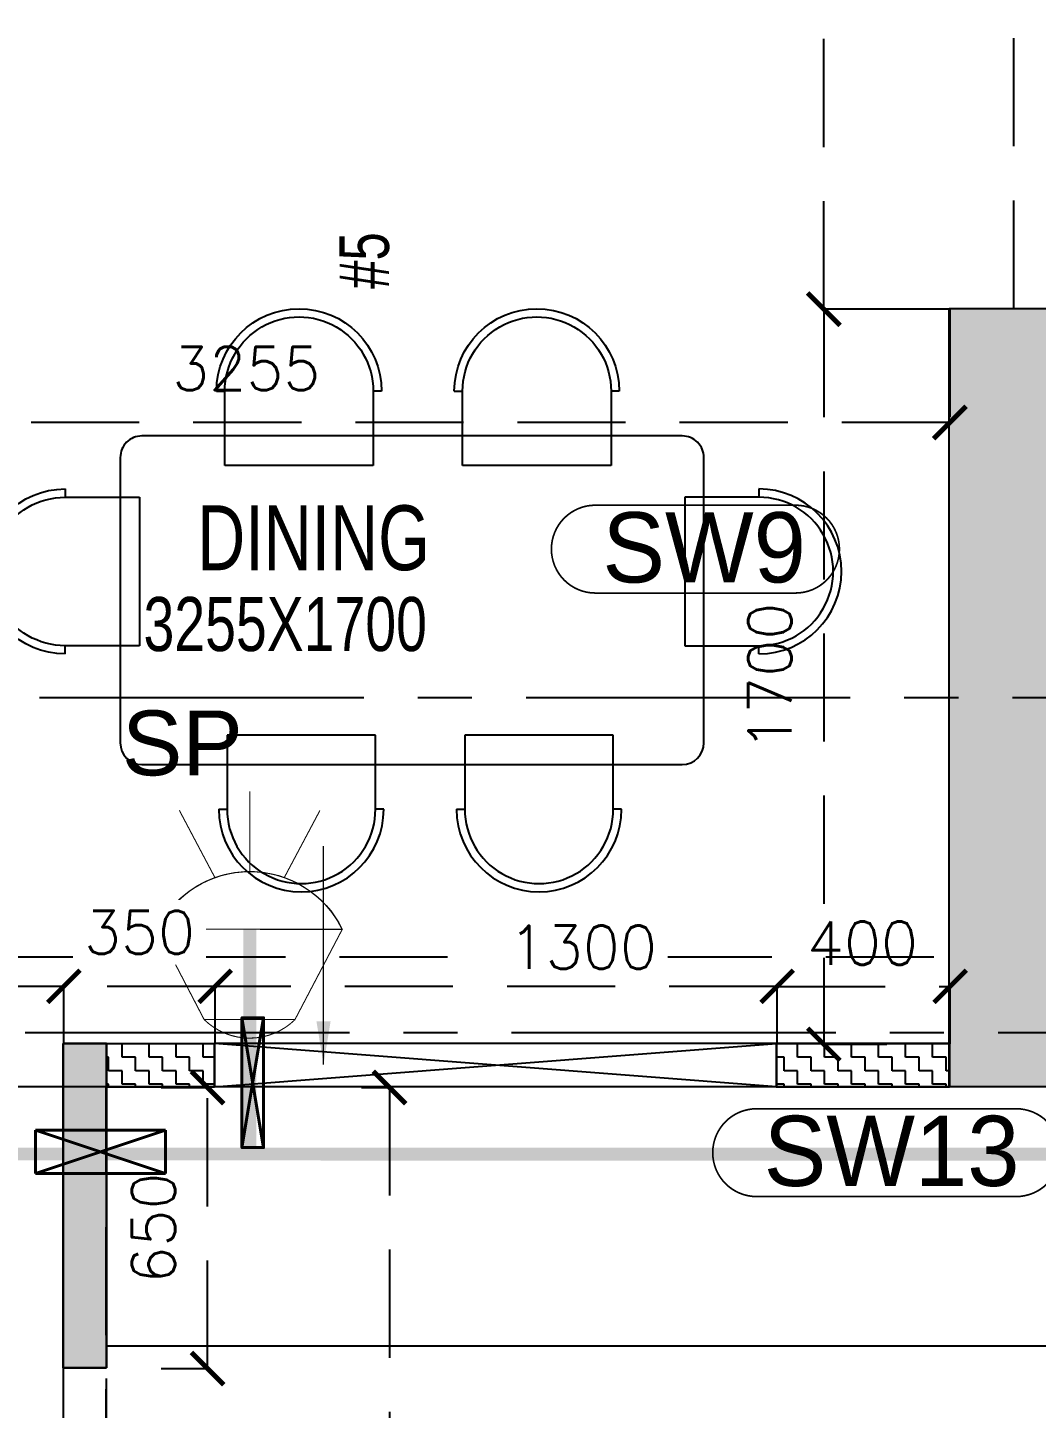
# Model space of a CAD drawing. Header units: millimetres. Extents: x 1135099 to 1230264, y -5736945 to -5695799.
# Drawn here: x 1207469 to 1209802, y -5708843 to -5705650 of the extents above; entities that cross this region are included whole.
import ezdxf

# ---------------------------------------------------------------- set-up
doc = ezdxf.new("R2010")
doc.units = ezdxf.units.MM
doc.header["$LTSCALE"] = 1000
doc.header["$MEASUREMENT"] = 0
for name, pattern in [('2BHK-A - BACK$1$AUDIT_D_120904163729-0', [0]), ('2BHK-A - BACK$1$HIDDEN', [0.375, 0.25, -0.125]), ('AUDIT_D_120904163729-0', [0]), ('T8(T9 IS SIMILAR) - DIMENSION & TEXTING$0$( Hidden )', [0.375, 0.25, -0.125]), ('T8(T9 IS SIMILAR) - DIMENSION & TEXTING$0$3BHK-D$0$HIDDEN', [0.375, 0.25, -0.125]), ('T8(T9 IS SIMILAR) - DIMENSION & TEXTING$0$CENTER2', [1.125, 0.75, -0.125, 0.125, -0.125]), ('T8(T9 IS SIMILAR) - DIMENSION & TEXTING$0$HIDDEN', [0.375, 0.25, -0.125]), ('T8(T9 IS SIMILAR) - DIMENSION & TEXTING$1$AUDIT_D_120904163729-0', [0]), ('T8(T9 IS SIMILAR)$0$$0$HIDDEN', [0.375, 0.25, -0.125]), ('T8_REFUGE COLUMNS$0$CENTER2', [1.125, 0.75, -0.125, 0.125, -0.125])]:
    doc.linetypes.add(name, pattern=pattern)
doc.layers.get('0').update_dxf_attribs({"linetype": 'AUDIT_D_120904163729-0'})
for name, color, linetype in [('2BHK-A - BACK$0$2BHK-A - FRONT$0$a-furniture', 8, 'Continuous'), ('2BHK-A - BACK$0$a-KIT FIX', 251, 'Continuous'), ('2BHK-A - BACK$0$A-LINTEL', 5, '2BHK-A - BACK$1$HIDDEN'), ('2BHK-A - BACK$1$A-HATCH -160', 251, '2BHK-A - BACK$1$AUDIT_D_120904163729-0'), ('2BHK-A - BACK$1$CUT-OUT', 49, 'Continuous'), ('T8(T9 IS SIMILAR) - DIMENSION & TEXTING$0$A-DIMENSIONS', 2, 'T8(T9 IS SIMILAR) - DIMENSION & TEXTING$0$HIDDEN'), ('T8(T9 IS SIMILAR) - DIMENSION & TEXTING$0$A-FIRE FIGHTING', 7, 'T8(T9 IS SIMILAR) - DIMENSION & TEXTING$1$AUDIT_D_120904163729-0'), ('T8(T9 IS SIMILAR)$0$S-BEAM', 20, 'T8(T9 IS SIMILAR)$0$$0$HIDDEN'), ('T8_REFUGE COLUMNS$0$A-CENTERLINE', 193, 'T8_REFUGE COLUMNS$0$CENTER2'), ('T8_REFUGE COLUMNS$1$A-RCC COLS', 3, 'Continuous'), ('T8_TYPICAL COLUMNS$0$A-RCC COLS', 3, 'Continuous')]:
    doc.layers.add(name, color=color, linetype=linetype)
for name, color, linetype, lineweight in [('2BHK-A - BACK$1$A-WALL- 160', 6, 'Continuous', 30), ('T8(T9 IS SIMILAR) - DIMENSION & TEXTING$0$U-IPD-WS-FIRE', 1, 'Continuous', 40), ('T8(T9 IS SIMILAR) - DIMENSION & TEXTING$0$U-IPD-WS-SP', 1, 'Continuous', 5), ('T8(T9 IS SIMILAR) - DIMENSION & TEXTING$0$U-IPD-WS-TEXT', 7, 'Continuous', 0), ('T8(T9 IS SIMILAR) - DIMENSION & TEXTING$1$a-Text', 4, 'Continuous', 0), ('T8(T9 IS SIMILAR) - DIMENSION & TEXTING$1$a-TEXT -R SIZE', 4, 'Continuous', 0), ('T8(T9 IS SIMILAR) - DIMENSION & TEXTING$1$R0-18-10-2014-T1-1st Podium Floor Plan$0$Text', 2, 'Continuous', 0), ('T8(T9 IS SIMILAR)$0$D&W', 8, 'Continuous', 25), ('T8_REFUGE COLUMNS$0$A-COLUMN NO size reduce', 81, 'Continuous', 25)]:
    doc.layers.add(name, color=color, linetype=linetype, lineweight=lineweight)
for name, color, linetype, lineweight, true_color in [('T8(T9 IS SIMILAR) - DIMENSION & TEXTING$0$U-IPD-SP-SLEV-100', 7, 'T8(T9 IS SIMILAR) - DIMENSION & TEXTING$0$CENTER2', 40, 0xdc3709), ('T8(T9 IS SIMILAR) - DIMENSION & TEXTING$0$U-IPD-SP-SLEV-50', 7, 'T8(T9 IS SIMILAR) - DIMENSION & TEXTING$0$3BHK-D$0$HIDDEN', 40, 0x2f0dd9), ('T8_REFUGE COLUMNS$1$COL-HATCH', 7, 'Continuous', 25, 0xa3a3a3)]:
    doc.layers.add(name, color=color, linetype=linetype, lineweight=lineweight, true_color=true_color)
doc.styles.add('T8(T9 IS SIMILAR) - DIMENSION & TEXTING$0$arial', font='sanss___.ttf')
doc.styles.add('T8(T9 IS SIMILAR) - DIMENSION & TEXTING$0$Romans 1', font='romans.shx', dxfattribs={"height": 100})
doc.styles.add('T8(T9 IS SIMILAR) - DIMENSION & TEXTING$1$ARIAL ARROW', font='swisscl.ttf')
doc.styles.add('T8(T9 IS SIMILAR) - DIMENSION & TEXTING$1$Tahoma', font='tahoma.ttf')
doc.styles.add('T8_REFUGE COLUMNS$0$STANDARD', font='GOTHIC.TTF')
doc.dimstyles.new('T8(T9 IS SIMILAR) - DIMENSION & TEXTING$0$ALPINE S', dxfattribs={"dimscale": 0, "dimtxt": 100, "dimasz": 75, "dimexe": 0, "dimexo": 0, "dimgap": 75, "dimtad": 1, "dimdec": 0, "dimzin": 0, "dimdsep": 46, "dimtxsty": 'T8(T9 IS SIMILAR) - DIMENSION & TEXTING$0$Romans 1', "dimblk": 'T8(T9 IS SIMILAR) - DIMENSION & TEXTING$0$_ArchTick', "dimcen": 0.09, "dimclrd": 256, "dimclre": 256, "dimclrt": 7, "dimadec": 0, "dimazin": 0, "dimtfac": 1, "dimtdec": 0, "dimtofl": 0, "dimtmove": 1, "dimatfit": 0, "dimldrblk": 'T8(T9 IS SIMILAR) - DIMENSION & TEXTING$0$_Open90', "dimfxl": 1, "dimtolj": 1, "dimtzin": 0, "dimarcsym": 0})
doc.dimstyles.new('T8(T9 IS SIMILAR) - DIMENSION & TEXTING$1$SAMATA STD', dxfattribs={"dimtxt": 100, "dimasz": 50, "dimexe": 50, "dimexo": 50, "dimgap": 10, "dimtad": 0, "dimdec": 0, "dimrnd": 5, "dimzin": 0, "dimdsep": 46, "dimtxsty": 'T8(T9 IS SIMILAR) - DIMENSION & TEXTING$1$Tahoma', "dimblk": 'T8(T9 IS SIMILAR) - DIMENSION & TEXTING$1$_Origin2', "dimcen": -50, "dimdle": 50, "dimclrd": 7, "dimclre": 7, "dimclrt": 7, "dimadec": 0, "dimazin": 0, "dimtfac": 1, "dimtdec": 0, "dimtmove": 1, "dimatfit": 3, "dimfxl": 150, "dimtfill": 1, "dimtolj": 1, "dimtzin": 0, "dimlwd": -1, "dimlwe": -1, "dimarcsym": 0})
pattern_1 = [(9.213864076586625e-15, (6.51925802230835e-09, 0), (31.25, 31.25), [31.25, -31.25]), (90, (31.25000000651926, 0), (-31.25, 31.25), [31.25, -31.25])]

# ---------------------------------------------------------------- blocks, each defined once
blk = doc.blocks.new('T8(T9 IS SIMILAR) - DIMENSION & TEXTING$0$_ArchTick')
at = {"color": 0, "linetype": 'ByBlock', "const_width": 0.15}
blk.add_lwpolyline([(-0.5, -0.5), (0.5, 0.5)], dxfattribs=at)
blk = doc.blocks.new('*D524')
at = {"layer": 'T8(T9 IS SIMILAR) - DIMENSION & TEXTING$0$A-DIMENSIONS', "linetype": 'T8(T9 IS SIMILAR) - DIMENSION & TEXTING$0$HIDDEN', "lineweight": -2, "transparency": 16777216}
for p, q in [((1207777.639454866, -5708101.301090068), (1207885.308150947, -5708101.301090068)), ((1207777.639454866, -5708750.987252603), (1207885.308150947, -5708750.987252603))]:
    blk.add_line(p, q, dxfattribs=at)
at = {"layer": 'T8(T9 IS SIMILAR) - DIMENSION & TEXTING$0$A-DIMENSIONS', "lineweight": -2, "transparency": 16777216}
blk.add_line((1207885.308150947, -5708750.987252603), (1207885.308150947, -5708101.301090068), dxfattribs=at)
at = {"layer": 'T8(T9 IS SIMILAR) - DIMENSION & TEXTING$0$A-DIMENSIONS', "linetype": 'ByBlock', "lineweight": -2, "transparency": 16777216, "xscale": 75, "yscale": 75, "zscale": 75}
for p, rotation in [((1207885.308150947, -5708101.301090068), 90), ((1207885.308150947, -5708750.987252603), 270)]:
    blk.add_blockref('T8(T9 IS SIMILAR) - DIMENSION & TEXTING$0$_ArchTick', p, dxfattribs=dict(at, rotation=rotation))
at = {"layer": 'T8(T9 IS SIMILAR) - DIMENSION & TEXTING$0$A-DIMENSIONS', "color": 7, "linetype": 'ByBlock', "transparency": 16777216, "insert": (1207760.308150948, -5708426.144171336), "char_height": 100, "attachment_point": 5, "rotation": 90, "style": 'T8(T9 IS SIMILAR) - DIMENSION & TEXTING$0$Romans 1'}
blk.add_mtext('\\A1;650', dxfattribs=at)
blk = doc.blocks.new('T8(T9 IS SIMILAR) - DIMENSION & TEXTING$0$_Open90')
at = {"color": 0, "linetype": 'ByBlock', "lineweight": -2}
for p, q in [((-0.5, 0.5), (0, 0)), ((0, 0), (-1, 0)), ((0, 0), (-0.5, -0.5))]:
    blk.add_line(p, q, dxfattribs=at)
blk = doc.blocks.new('*D527')
at = {"layer": 'T8(T9 IS SIMILAR) - DIMENSION & TEXTING$0$A-DIMENSIONS', "linetype": 'T8(T9 IS SIMILAR) - DIMENSION & TEXTING$0$HIDDEN', "lineweight": -2, "transparency": 16777216}
for p, q in [((1208241.176806976, -5708100.945620771), (1208306.076030825, -5708100.945620771)), ((1208241.176806976, -5710550.945620771), (1208306.076030825, -5710550.945620771))]:
    blk.add_line(p, q, dxfattribs=at)
at = {"layer": 'T8(T9 IS SIMILAR) - DIMENSION & TEXTING$0$A-DIMENSIONS', "lineweight": -2, "transparency": 16777216}
blk.add_line((1208306.076030825, -5708100.945620771), (1208306.076030825, -5710550.945620771), dxfattribs=at)
at = {"layer": 'T8(T9 IS SIMILAR) - DIMENSION & TEXTING$0$A-DIMENSIONS', "linetype": 'ByBlock', "lineweight": -2, "transparency": 16777216, "xscale": 75, "yscale": 75, "zscale": 75}
for p, rotation in [((1208306.076030825, -5708100.945620771), 90), ((1208306.076030825, -5710550.945620771), 270)]:
    blk.add_blockref('T8(T9 IS SIMILAR) - DIMENSION & TEXTING$0$_ArchTick', p, dxfattribs=dict(at, rotation=rotation))
at = {"layer": 'T8(T9 IS SIMILAR) - DIMENSION & TEXTING$0$A-DIMENSIONS', "color": 7, "linetype": 'ByBlock', "transparency": 16777216, "insert": (1208181.076030826, -5709325.945620771), "char_height": 100, "attachment_point": 5, "rotation": 90, "style": 'T8(T9 IS SIMILAR) - DIMENSION & TEXTING$0$Romans 1'}
blk.add_mtext('\\A1;2450', dxfattribs=at)
blk = doc.blocks.new('*D500')
at = {"layer": 'T8(T9 IS SIMILAR) - DIMENSION & TEXTING$0$A-DIMENSIONS', "linetype": 'T8(T9 IS SIMILAR) - DIMENSION & TEXTING$0$HIDDEN', "lineweight": -2, "transparency": 16777216}
for p, q in [((1209504.764499902, -5702325.756979885), (1209310.75963459, -5702325.756979885)), ((1209602.264499908, -5706300.945620771), (1209310.75963459, -5706300.945620771))]:
    blk.add_line(p, q, dxfattribs=at)
at = {"layer": 'T8(T9 IS SIMILAR) - DIMENSION & TEXTING$0$A-DIMENSIONS', "lineweight": -2, "transparency": 16777216}
blk.add_line((1209310.75963459, -5706300.945620771), (1209310.75963459, -5702325.756979885), dxfattribs=at)
at = {"layer": 'T8(T9 IS SIMILAR) - DIMENSION & TEXTING$0$A-DIMENSIONS', "linetype": 'ByBlock', "lineweight": -2, "transparency": 16777216, "xscale": 75, "yscale": 75, "zscale": 75}
for p, rotation in [((1209310.75963459, -5702325.756979885), 90), ((1209310.75963459, -5706300.945620771), 270)]:
    blk.add_blockref('T8(T9 IS SIMILAR) - DIMENSION & TEXTING$0$_ArchTick', p, dxfattribs=dict(at, rotation=rotation))
at = {"layer": 'T8(T9 IS SIMILAR) - DIMENSION & TEXTING$0$A-DIMENSIONS', "color": 7, "linetype": 'ByBlock', "transparency": 16777216, "insert": (1209185.75963459, -5704313.351300328), "char_height": 100, "attachment_point": 5, "rotation": 90, "style": 'T8(T9 IS SIMILAR) - DIMENSION & TEXTING$0$Romans 1'}
blk.add_mtext('\\A1;3975', dxfattribs=at)
blk = doc.blocks.new('*D501')
at = {"layer": 'T8(T9 IS SIMILAR) - DIMENSION & TEXTING$0$A-DIMENSIONS', "linetype": 'T8(T9 IS SIMILAR) - DIMENSION & TEXTING$0$HIDDEN', "lineweight": -2, "transparency": 16777216}
for p, q in [((1209456.512067249, -5706300.945620771), (1209310.75963459, -5706300.945620771)), ((1209456.511371007, -5708001.30182885), (1209310.75963459, -5708001.30182885))]:
    blk.add_line(p, q, dxfattribs=at)
at = {"layer": 'T8(T9 IS SIMILAR) - DIMENSION & TEXTING$0$A-DIMENSIONS', "lineweight": -2, "transparency": 16777216}
blk.add_line((1209310.75963459, -5706300.945620771), (1209310.75963459, -5708001.30182885), dxfattribs=at)
at = {"layer": 'T8(T9 IS SIMILAR) - DIMENSION & TEXTING$0$A-DIMENSIONS', "linetype": 'ByBlock', "lineweight": -2, "transparency": 16777216, "xscale": 75, "yscale": 75, "zscale": 75}
for p, rotation in [((1209310.75963459, -5706300.945620771), 90), ((1209310.75963459, -5708001.30182885), 270)]:
    blk.add_blockref('T8(T9 IS SIMILAR) - DIMENSION & TEXTING$0$_ArchTick', p, dxfattribs=dict(at, rotation=rotation))
at = {"layer": 'T8(T9 IS SIMILAR) - DIMENSION & TEXTING$0$A-DIMENSIONS', "color": 7, "linetype": 'ByBlock', "transparency": 16777216, "insert": (1209185.75963459, -5707151.123724811), "char_height": 100, "attachment_point": 5, "rotation": 90, "style": 'T8(T9 IS SIMILAR) - DIMENSION & TEXTING$0$Romans 1'}
blk.add_mtext('\\A1;1700', dxfattribs=at)
blk = doc.blocks.new('*D502')
at = {"layer": 'T8(T9 IS SIMILAR) - DIMENSION & TEXTING$0$A-DIMENSIONS', "linetype": 'T8(T9 IS SIMILAR) - DIMENSION & TEXTING$0$HIDDEN', "lineweight": -2, "transparency": 16777216}
for p, q in [((1206347.264499908, -5706300.945620771), (1206347.264499908, -5706563.082524277)), ((1209602.264499908, -5706300.945620771), (1209602.264499908, -5706563.082524277))]:
    blk.add_line(p, q, dxfattribs=at)
at = {"layer": 'T8(T9 IS SIMILAR) - DIMENSION & TEXTING$0$A-DIMENSIONS', "lineweight": -2, "transparency": 16777216}
blk.add_line((1209602.264499908, -5706563.082524277), (1206347.264499908, -5706563.082524277), dxfattribs=at)
at = {"layer": 'T8(T9 IS SIMILAR) - DIMENSION & TEXTING$0$A-DIMENSIONS', "linetype": 'ByBlock', "lineweight": -2, "transparency": 16777216, "xscale": 75, "yscale": 75, "zscale": 75, "rotation": 180}
blk.add_blockref('T8(T9 IS SIMILAR) - DIMENSION & TEXTING$0$_ArchTick', (1206347.264499908, -5706563.082524277), dxfattribs=at)
at = {"layer": 'T8(T9 IS SIMILAR) - DIMENSION & TEXTING$0$A-DIMENSIONS', "linetype": 'ByBlock', "lineweight": -2, "transparency": 16777216, "xscale": 75, "yscale": 75, "zscale": 75}
blk.add_blockref('T8(T9 IS SIMILAR) - DIMENSION & TEXTING$0$_ArchTick', (1209602.264499908, -5706563.082524277), dxfattribs=at)
at = {"layer": 'T8(T9 IS SIMILAR) - DIMENSION & TEXTING$0$A-DIMENSIONS', "color": 7, "linetype": 'ByBlock', "transparency": 16777216, "insert": (1207974.764499908, -5706438.082524277), "char_height": 100, "attachment_point": 5, "style": 'T8(T9 IS SIMILAR) - DIMENSION & TEXTING$0$Romans 1'}
blk.add_mtext('\\A1;3255', dxfattribs=at)
blk = doc.blocks.new('T8(T9 IS SIMILAR) - DIMENSION & TEXTING$0$SIDE SPRINKLER')
at = {"layer": 'T8(T9 IS SIMILAR) - DIMENSION & TEXTING$0$U-IPD-WS-SP', "const_width": 3}
for points, elevation in [([(-6847.157705610734, -87791.59374361482), (-7102.718045648129, -87925.54111099253)], 4.551835204466189e-06), ([(-6700.373815342464, -87955.85540467736), (-6510.247208021698, -87854.86093166022)], 4.551835204466188e-06), ([(-6683.455493862624, -88053.76892727855), (-6456.074743557838, -88053.76892727855)], 4.551835204466188e-06), ([(-6700.214025144116, -88152.65579911225), (-6509.923665618961, -88253.34139621086)], 4.55183520446619e-06), ([(-6847.157705610734, -88315.94411094228), (-7102.717175543658, -88183.0643449841)], 4.551835204466189e-06)]:
    blk.add_lwpolyline(points, dxfattribs=dict(at, elevation=elevation))
for points, elevation in [([(-6847.157705610734, -87791.59374361482, 0.0004052390559226081), (-6846.732516245043, -88316.20913994304, 0.6232742091717305), (-6846.732516244985, -87792.27471962545, 0.6179608359688897)], 4.551835204466189e-06), ([(-7102.717175543658, -87925.1992801615, 0.001274399409184341), (-7102.717175543658, -88183.0643449841, -0.4093710184434869), (-7102.717175543658, -87925.1992801615, -0.6179608359688897)], 4.55183520446619e-06)]:
    blk.add_lwpolyline(points, format="xyb", dxfattribs=dict(at, elevation=elevation))
at = {"layer": 'T8(T9 IS SIMILAR) - DIMENSION & TEXTING$0$U-IPD-WS-SP'}
for centre, radius, start, end in [((-6975.248255976738, -88053.76892727855), 291.7927621140914, 296.0386801561677, 63.96131984401531), ((-6975.248255976738, -88053.76892727856), 291.7927621140961, 0, 63.96131984401531), ((-6975.247872618493, -88054.24192978424), 291.7927621140961, 296.1315541014038, 0.0928739447865724)]:
    blk.add_arc(centre, radius, start, end, dxfattribs=at)
blk = doc.blocks.new('T8(T9 IS SIMILAR) - DIMENSION & TEXTING$0$A$C7A147FD6')
at = {"layer": 'T8(T9 IS SIMILAR) - DIMENSION & TEXTING$0$U-IPD-SP-SLEV-100', "ltscale": 0.5, "elevation": -1.280640394193051}
blk.add_lwpolyline([(35.32889158689068, 7074.244400899799), (335.3288915214944, 7074.250665111613), (335.3268034508801, 7174.250665089814), (35.32680351627641, 7174.244400877971), (35.32889158689068, 7074.244400899799), (335.3268034508801, 7174.250665089814), (335.3288915214944, 7074.250665111613), (35.32680351627641, 7174.244400877971)], dxfattribs=at)
at = {"layer": 'T8(T9 IS SIMILAR) - DIMENSION & TEXTING$0$U-IPD-SP-SLEV-50', "linetype": 'ByBlock', "elevation": -0.1535696488431725}
blk.add_lwpolyline([(512.4091126887361, 7434.185785593785), (512.4153769005497, 7134.185785659181), (562.4153768896649, 7134.186829694489), (562.4091126778512, 7434.186829629092), (512.4091126887361, 7434.185785593785), (562.4153768896649, 7134.186829694489), (562.4091126778512, 7434.186829629092), (512.4153769005497, 7134.185785659181)], dxfattribs=at)
at = {"layer": 'T8(T9 IS SIMILAR) - DIMENSION & TEXTING$0$U-IPD-WS-FIRE', "color": 9, "linetype": 'T8(T9 IS SIMILAR) - DIMENSION & TEXTING$0$( Hidden )', "ltscale": 2, "true_color": 0xafd9aa, "const_width": 30}
for points, elevation in [([(5416.143143008521, 12094.46746089714), (5678.290676809702, 12094.45551632807), (5678.206848728965, 10254.68009201626), (4030.810835048294, 10254.75515446367), (3869.214932139817, 10254.76251746799), (3869.146918561863, 8762.068086840824), (3869.072052810458, 7118.988961644529), (-58.24050612232531, 7119.167906895047), (-58.36257985321572, 4440.014953617007), (-2302.00213282305, 4440.014953617007)], -1.280640394193051), ([(530.4400067879469, 7638.875783982803), (530.4163254398154, 7119.141085158131)], -0.05830687721093075)]:
    blk.add_lwpolyline(points, dxfattribs=dict(at, elevation=elevation))
at = {"layer": 'T8(T9 IS SIMILAR) - DIMENSION & TEXTING$0$U-IPD-WS-FIRE', "xscale": -0.8162240268536692, "yscale": 0.8162240268536692, "zscale": 0.8162240268536692, "rotation": 269.9973893578731}
blk.add_blockref('T8(T9 IS SIMILAR) - DIMENSION & TEXTING$0$SIDE SPRINKLER', (72402.40466396254, 13224.32886648944, -0.05831143633841906), dxfattribs=at)
at = {"layer": 'T8(T9 IS SIMILAR) - DIMENSION & TEXTING$0$U-IPD-WS-TEXT', "insert": (514.4797207081574, 8144.897148013522, -1.309800257966523), "char_height": 150, "attachment_point": 3, "rotation": 359.99752570510395, "style": 'T8(T9 IS SIMILAR) - DIMENSION & TEXTING$0$arial'}
blk.add_mtext_dynamic_manual_height_columns('SP', width=0.3818876929581165, gutter_width=0.75, heights=[0], dxfattribs=at)
blk = doc.blocks.new('*D347')
at = {"layer": 'T8(T9 IS SIMILAR) - DIMENSION & TEXTING$0$A-DIMENSIONS', "linetype": 'T8(T9 IS SIMILAR) - DIMENSION & TEXTING$0$HIDDEN', "lineweight": -2, "transparency": 16777216}
for p, q in [((1209202.889001254, -5707999.863638649), (1209202.889001254, -5707867.079905851)), ((1209602.899276657, -5707999.863638649), (1209602.899276657, -5707867.079905851))]:
    blk.add_line(p, q, dxfattribs=at)
at = {"layer": 'T8(T9 IS SIMILAR) - DIMENSION & TEXTING$0$A-DIMENSIONS', "lineweight": -2, "transparency": 16777216}
blk.add_line((1209202.889001254, -5707867.079905851), (1209602.899276657, -5707867.079905851), dxfattribs=at)
at = {"layer": 'T8(T9 IS SIMILAR) - DIMENSION & TEXTING$0$A-DIMENSIONS', "linetype": 'ByBlock', "lineweight": -2, "transparency": 16777216, "xscale": 75, "yscale": 75, "zscale": 75, "rotation": 180}
blk.add_blockref('T8(T9 IS SIMILAR) - DIMENSION & TEXTING$0$_ArchTick', (1209202.889001254, -5707867.079905851), dxfattribs=at)
at = {"layer": 'T8(T9 IS SIMILAR) - DIMENSION & TEXTING$0$A-DIMENSIONS', "linetype": 'ByBlock', "lineweight": -2, "transparency": 16777216, "xscale": 75, "yscale": 75, "zscale": 75}
blk.add_blockref('T8(T9 IS SIMILAR) - DIMENSION & TEXTING$0$_ArchTick', (1209602.899276657, -5707867.079905851), dxfattribs=at)
at = {"layer": 'T8(T9 IS SIMILAR) - DIMENSION & TEXTING$0$A-DIMENSIONS', "color": 7, "linetype": 'ByBlock', "transparency": 16777216, "insert": (1209400.09174295, -5707766.959324191), "char_height": 100, "attachment_point": 5, "style": 'T8(T9 IS SIMILAR) - DIMENSION & TEXTING$0$Romans 1'}
blk.add_mtext('\\A1;400', dxfattribs=at)
blk = doc.blocks.new('*D348')
at = {"layer": 'T8(T9 IS SIMILAR) - DIMENSION & TEXTING$0$A-DIMENSIONS', "linetype": 'T8(T9 IS SIMILAR) - DIMENSION & TEXTING$0$HIDDEN', "lineweight": -2, "transparency": 16777216}
for p, q in [((1207902.90853313, -5708000.131052795), (1207902.90853313, -5707867.079905851)), ((1209202.909536203, -5708000.131052795), (1209202.909536203, -5707867.079905851))]:
    blk.add_line(p, q, dxfattribs=at)
at = {"layer": 'T8(T9 IS SIMILAR) - DIMENSION & TEXTING$0$A-DIMENSIONS', "lineweight": -2, "transparency": 16777216}
blk.add_line((1209202.909536203, -5707867.079905851), (1207902.90853313, -5707867.079905851), dxfattribs=at)
at = {"layer": 'T8(T9 IS SIMILAR) - DIMENSION & TEXTING$0$A-DIMENSIONS', "linetype": 'ByBlock', "lineweight": -2, "transparency": 16777216, "xscale": 75, "yscale": 75, "zscale": 75, "rotation": 180}
blk.add_blockref('T8(T9 IS SIMILAR) - DIMENSION & TEXTING$0$_ArchTick', (1207902.90853313, -5707867.079905851), dxfattribs=at)
at = {"layer": 'T8(T9 IS SIMILAR) - DIMENSION & TEXTING$0$A-DIMENSIONS', "linetype": 'ByBlock', "lineweight": -2, "transparency": 16777216, "xscale": 75, "yscale": 75, "zscale": 75}
blk.add_blockref('T8(T9 IS SIMILAR) - DIMENSION & TEXTING$0$_ArchTick', (1209202.909536203, -5707867.079905851), dxfattribs=at)
at = {"layer": 'T8(T9 IS SIMILAR) - DIMENSION & TEXTING$0$A-DIMENSIONS', "color": 7, "linetype": 'ByBlock', "transparency": 16777216, "insert": (1208753.162781574, -5707776.67388158), "char_height": 100, "attachment_point": 5, "style": 'T8(T9 IS SIMILAR) - DIMENSION & TEXTING$0$Romans 1', "bg_fill": 3, "box_fill_scale": 1.25, "bg_fill_color": 256, "bg_fill_true_color": 13158600, "bg_fill_transparency": 0}
blk.add_mtext('\\A1;1300', dxfattribs=at)
blk = doc.blocks.new('*D349')
at = {"layer": 'T8(T9 IS SIMILAR) - DIMENSION & TEXTING$0$A-DIMENSIONS', "linetype": 'T8(T9 IS SIMILAR) - DIMENSION & TEXTING$0$HIDDEN', "lineweight": -2, "transparency": 16777216}
for p, q in [((1207552.866665968, -5707999.862840195), (1207552.866665968, -5707867.079905851)), ((1207902.866706907, -5707999.862840195), (1207902.866706907, -5707867.079905851))]:
    blk.add_line(p, q, dxfattribs=at)
at = {"layer": 'T8(T9 IS SIMILAR) - DIMENSION & TEXTING$0$A-DIMENSIONS', "lineweight": -2, "transparency": 16777216}
blk.add_line((1207902.866706907, -5707867.079905851), (1207552.866665968, -5707867.079905851), dxfattribs=at)
at = {"layer": 'T8(T9 IS SIMILAR) - DIMENSION & TEXTING$0$A-DIMENSIONS', "color": 7, "linetype": 'ByBlock', "transparency": 16777216, "insert": (1207727.866686437, -5707742.079905851), "char_height": 100, "attachment_point": 5, "style": 'T8(T9 IS SIMILAR) - DIMENSION & TEXTING$0$Romans 1', "bg_fill": 3, "box_fill_scale": 1.25, "bg_fill_color": 256, "bg_fill_true_color": 13158600, "bg_fill_transparency": 0}
blk.add_mtext('\\A1;350', dxfattribs=at)
at = {"layer": 'T8(T9 IS SIMILAR) - DIMENSION & TEXTING$0$A-DIMENSIONS', "linetype": 'ByBlock', "lineweight": -2, "transparency": 16777216, "xscale": 75, "yscale": 75, "zscale": 75, "rotation": 180}
blk.add_blockref('T8(T9 IS SIMILAR) - DIMENSION & TEXTING$0$_ArchTick', (1207552.866665968, -5707867.079905851), dxfattribs=at)
at = {"layer": 'T8(T9 IS SIMILAR) - DIMENSION & TEXTING$0$A-DIMENSIONS', "linetype": 'ByBlock', "lineweight": -2, "transparency": 16777216, "xscale": 75, "yscale": 75, "zscale": 75}
blk.add_blockref('T8(T9 IS SIMILAR) - DIMENSION & TEXTING$0$_ArchTick', (1207902.866706907, -5707867.079905851), dxfattribs=at)
blk = doc.blocks.new('*D350')
at = {"layer": 'T8(T9 IS SIMILAR) - DIMENSION & TEXTING$0$A-DIMENSIONS', "linetype": 'T8(T9 IS SIMILAR) - DIMENSION & TEXTING$0$HIDDEN', "lineweight": -2, "transparency": 16777216}
for p, q in [((1206347.484175574, -5707999.862840195), (1206347.484175574, -5707867.079905851)), ((1207552.866665968, -5707999.862840195), (1207552.866665968, -5707867.079905851))]:
    blk.add_line(p, q, dxfattribs=at)
at = {"layer": 'T8(T9 IS SIMILAR) - DIMENSION & TEXTING$0$A-DIMENSIONS', "lineweight": -2, "transparency": 16777216}
blk.add_line((1207552.866665968, -5707867.079905851), (1206347.484175574, -5707867.079905851), dxfattribs=at)
at = {"layer": 'T8(T9 IS SIMILAR) - DIMENSION & TEXTING$0$A-DIMENSIONS', "linetype": 'ByBlock', "lineweight": -2, "transparency": 16777216, "xscale": 75, "yscale": 75, "zscale": 75, "rotation": 180}
blk.add_blockref('T8(T9 IS SIMILAR) - DIMENSION & TEXTING$0$_ArchTick', (1206347.484175574, -5707867.079905851), dxfattribs=at)
at = {"layer": 'T8(T9 IS SIMILAR) - DIMENSION & TEXTING$0$A-DIMENSIONS', "linetype": 'ByBlock', "lineweight": -2, "transparency": 16777216, "xscale": 75, "yscale": 75, "zscale": 75}
blk.add_blockref('T8(T9 IS SIMILAR) - DIMENSION & TEXTING$0$_ArchTick', (1207552.866665968, -5707867.079905851), dxfattribs=at)
at = {"layer": 'T8(T9 IS SIMILAR) - DIMENSION & TEXTING$0$A-DIMENSIONS', "color": 7, "linetype": 'ByBlock', "transparency": 16777216, "insert": (1206950.175420771, -5707742.079905851), "char_height": 100, "attachment_point": 5, "style": 'T8(T9 IS SIMILAR) - DIMENSION & TEXTING$0$Romans 1', "bg_fill": 3, "box_fill_scale": 1.25, "bg_fill_color": 256, "bg_fill_true_color": 13158600, "bg_fill_transparency": 0}
blk.add_mtext('\\A1;1205', dxfattribs=at)
blk = doc.blocks.new('T8(T9 IS SIMILAR) - DIMENSION & TEXTING$1$_Origin2')
at = {"color": 0, "linetype": 'ByBlock', "lineweight": -2}
blk.add_line((-0.5, 0), (-1, 0), dxfattribs=at)
for radius in [0.5, 0.25]:
    blk.add_circle((0, 0), radius, dxfattribs=at)
blk = doc.blocks.new('T8_REFUGE COLUMNS')
at = {"layer": 'T8_REFUGE COLUMNS$1$COL-HATCH', "linetype": 'ByBlock'}
h = blk.add_hatch(color=256, dxfattribs=at)
h.dxf.hatch_style = 1
h.paths.add_polyline_path([(1209602.069074491, -5706299.863253396), (1209852.069074491, -5706299.863253396), (1209852.069074491, -5708099.863253396), (1209602.069074491, -5708099.863253396)])
at = {"layer": 'T8_REFUGE COLUMNS$0$A-CENTERLINE'}
for p, q in [((1217248.23900386, -5707199.863060763), (1182156.903157666, -5707199.863060763)), ((1217214.998106075, -5707974.863253396), (1182156.903157666, -5707974.863253396))]:
    blk.add_line(p, q, dxfattribs=at)
at = {"layer": 'T8_REFUGE COLUMNS$0$A-COLUMN NO size reduce', "linetype": 'ByBlock', "const_width": 3.9}
for points in [[(1208783.544819632, -5706957.628301222, -1), (1208783.544819633, -5706754.453590141), (1209246.604000333, -5706754.453590141, -1), (1209246.604000333, -5706957.628301221)], [(1209156.679265389, -5708353.553419402, -1), (1209156.679265389, -5708150.378708321), (1209756.879809237, -5708150.378708321, -1), (1209756.879809237, -5708353.553419403)]]:
    blk.add_lwpolyline(points, format="xyb", close=True, dxfattribs=at)
at = {"layer": 'T8_REFUGE COLUMNS$1$A-RCC COLS', "linetype": 'ByBlock'}
blk.add_lwpolyline([(1209602.069074491, -5706299.863253396), (1209852.069074491, -5706299.863253396), (1209852.069074491, -5708099.863253396), (1209602.069074491, -5708099.863253396)], close=True, dxfattribs=at)
at = {"layer": 'T8_REFUGE COLUMNS$0$A-COLUMN NO size reduce', "linetype": 'ByBlock', "char_height": 162.5, "attachment_point": 1, "style": 'T8_REFUGE COLUMNS$0$STANDARD'}
for s, insert in [('SW9', (1208799.794819632, -5706770.703590141)), ('SW13', (1209172.929265389, -5708166.628708321))]:
    blk.add_mtext_dynamic_manual_height_columns(s, width=444.6849770843983, gutter_width=500, heights=[0], dxfattribs=dict(at, insert=insert))
blk = doc.blocks.new('T8_TYPICAL COLUMNS')
at = {"layer": 'T8_TYPICAL COLUMNS$0$A-RCC COLS', "linetype": 'ByBlock'}
blk.add_blockref('T8_REFUGE COLUMNS', (0, 0), dxfattribs=at)
blk = doc.blocks.new('2BHK-A - BACK$0$2BHK-A - FRONT$0$A$C50024E40')
at = {"color": 0, "linetype": 'ByBlock'}
for p, q in [((0, 0), (-4.190950733e-07, -225)), ((450, -8.381921361e-07), (0, 0)), ((449.9999995809046, -225.0000008381921), (450, -8.381921361e-07)), ((-25.00000041909507, -224.9999999534352), (-4.190950733e-07, -225)), ((474.9999995809046, -225.0000008847583), (449.9999995809046, -225.0000008381921))]:
    blk.add_line(p, q, dxfattribs=at)
for major_axis, ratio, start_param in [((-176.7766952966366, 176.7766952966367), 0.9999999999999984, 0.7853981615348041), ((-159.0990257669732, 159.0990257669732), 0.9999999999999994, 0.7853981615348036)]:
    blk.add_ellipse((224.9999995804465, -225.0000004190943), major_axis=major_axis, ratio=ratio, start_param=start_param, end_param=3.926990815124597, dxfattribs=at)
blk = doc.blocks.new('2BHK-A - BACK')
at = {"layer": '2BHK-A - BACK$1$A-HATCH -160', "linetype": 'ByBlock'}
h = blk.add_hatch(dxfattribs=at)
h.set_pattern_fill('ZIGZAG', color=256, scale=250)
h.set_pattern_definition([(9.213864076586625e-15, (-0.2196756601333618, 0.4506648145616055), (31.25, 31.25), [31.25, -31.25]), (90, (31.03032433986664, 0.4506648145616055), (-31.25, 31.25), [31.25, -31.25])])
h.paths.add_polyline_path([(1196642.148534545, -5706299.863638652), (1198342.174211463, -5706299.863638652), (1198342.174211463, -5706399.863638652), (1196642.148534545, -5706399.863638652)])
h.paths.add_polyline_path([(1199382.615027393, -5705299.86422943), (1199382.615000656, -5705199.864229431), (1201592.160154123, -5705199.863638652), (1201592.160154119, -5705299.863898433), (1200442.076684907, -5705299.863638652), (1200442.076684907, -5705399.863638652), (1200342.076684907, -5705399.863638652), (1200342.076623334, -5705299.863638652)])
h.paths.add_polyline_path([(1200442.076684907, -5706399.863638652), (1201341.803947466, -5706399.863638652), (1201341.803947466, -5706299.863638652), (1200442.076684907, -5706299.863638652)])
h.paths.add_polyline_path([(1202091.803947466, -5706299.863638652), (1202691.825693698, -5706299.863638652), (1202691.825693698, -5706399.863638652), (1202091.803947466, -5706399.863638652)])
h.paths.add_polyline_path([(1204892.10168518, -5708749.549002734), (1204992.10168518, -5708749.549002734), (1204992.10168518, -5707999.862840199), (1204892.10168518, -5707999.862840199)])
h.paths.add_polyline_path([(1204892.10168518, -5709649.549002734), (1204992.10168518, -5709649.549002734), (1204992.10168518, -5710549.458170664), (1204892.10168518, -5710549.458170664)])
h.paths.add_polyline_path([(1200142.009916547, -5708600.549002734), (1200257.04415127, -5708600.548921878), (1200257.078487647, -5708700.548997131), (1200041.97528425, -5708700.549002734), (1200042.011395569, -5708099.864001459), (1200142.011395437, -5708099.862502276)])
h.paths.add_polyline_path([(1202792.069074491, -5701189.863638652), (1203427.101685192, -5701189.863638652), (1203427.101685192, -5701089.863638652), (1202792.069074491, -5701089.863638652)])
h = blk.add_hatch(dxfattribs=at)
h.set_pattern_fill('ZIGZAG', color=256, scale=250)
h.set_pattern_definition(pattern_1)
h.paths.add_polyline_path([(1203342.079349894, -5707999.863638652), (1202942.069074491, -5707999.863638652), (1202942.069074491, -5708099.8641678), (1203342.079349894, -5708099.8641678)])
h = blk.add_hatch(dxfattribs=at)
h.set_pattern_fill('ZIGZAG', color=256, scale=250)
h.set_pattern_definition(pattern_1)
h.paths.add_polyline_path([(1204892.10168518, -5707999.862879141), (1204642.059818018, -5707999.967852882), (1204642.059818018, -5708099.967852882), (1204892.10168518, -5708099.967852882)])
at = {"layer": '2BHK-A - BACK$0$2BHK-A - FRONT$0$a-furniture'}
blk.add_lwpolyline([(1204809.905939746, -5707354.264129563), (1203559.90594044, -5707354.264116849, -0.4142135618924378), (1203509.905934768, -5707304.264123201), (1203509.905850247, -5706644.299463803, -0.4142135626017484), (1203559.905844279, -5706594.299457762), (1204809.905845356, -5706594.299469371, -0.4142135629866269), (1204859.905851282, -5706644.299463446), (1204859.905933734, -5707304.264123557, -0.4142135619645507)], format="xyb", close=True, dxfattribs=at)
at = {"layer": '2BHK-A - BACK$0$a-KIT FIX', "color": 1}
blk.add_line((1201731.819059505, -5708699.549002734), (1204892.10168518, -5708699.549002734), dxfattribs=at)
at = {"layer": '2BHK-A - BACK$0$A-LINTEL', "linetype": 'ByBlock'}
for p, q in [((1203342.079349894, -5707999.863638652), (1204642.101644241, -5707999.862840199)), ((1203342.079390833, -5708099.863638652), (1204642.10168518, -5708099.862840199))]:
    blk.add_line(p, q, dxfattribs=at)
blk.add_lwpolyline([(1203342.079390833, -5708099.863638652), (1204642.059765702, -5707999.843238256), (1204642.10168518, -5708099.693206069), (1203342.058758151, -5707999.855768912)], close=True, dxfattribs=at)
at = {"layer": '2BHK-A - BACK$1$A-WALL- 160', "linetype": 'ByBlock'}
for p, q in [((1204892.10168518, -5707999.862879141), (1204992.10168518, -5707999.862840199)), ((1204892.10168518, -5708749.549002734), (1204892.10168518, -5707999.862879141)), ((1204992.10168518, -5708749.549002734), (1204992.10168518, -5707999.862840199)), ((1204892.10168518, -5708749.549002734), (1204992.10168518, -5708749.549002734))]:
    blk.add_line(p, q, dxfattribs=at)
for points in [[(1203342.079349894, -5707999.863638652), (1202942.069074491, -5707999.863638652), (1202942.069074491, -5708099.8641678), (1203342.079349894, -5708099.8641678)], [(1204892.10168518, -5707999.862879141), (1204642.059818018, -5707999.967852882), (1204642.059818018, -5708099.967852882), (1204892.10168518, -5708099.967852882)]]:
    blk.add_lwpolyline(points, close=True, dxfattribs=at)
at = {"layer": '2BHK-A - BACK$1$CUT-OUT', "linetype": '2BHK-A - BACK$1$HIDDEN', "ltscale": 0.5}
blk.add_lwpolyline([(1204992.10168518, -5709649.549002734), (1204892.10168518, -5709649.549002734), (1204892.10168518, -5708749.549002734), (1204992.10168518, -5708749.549002734)], close=True, dxfattribs=at)
at = {"layer": '2BHK-A - BACK$0$2BHK-A - FRONT$0$a-furniture', "zscale": 1000}
for p, xscale, yscale, rotation in [((1204068.097568762, -5706662.373058747), 0.7630874952141143, 0.7630874952141143, 180.0000066925881), ((1204618.097568762, -5706662.373058746), 0.7630874952141143, 0.7630874952141143, 180.0000066925881), ((1204815.656435438, -5707079.389421383), 0.7630874947821017, 0.7630874947821017, 89.99999330673671)]:
    blk.add_blockref('2BHK-A - BACK$0$2BHK-A - FRONT$0$A$C50024E40', p, dxfattribs=dict(at, xscale=xscale, yscale=yscale, rotation=rotation))
at = {"layer": '2BHK-A - BACK$0$2BHK-A - FRONT$0$a-furniture', "extrusion": (0, 0, -1), "xscale": 0.7630874947594001, "yscale": 0.7630874947594001, "zscale": -1000, "rotation": 89.99999330780805}
blk.add_blockref('2BHK-A - BACK$0$2BHK-A - FRONT$0$A$C50024E40', (-1203554.155254195, -5707079.389296772), dxfattribs=at)
at = {"layer": '2BHK-A - BACK$0$2BHK-A - FRONT$0$a-furniture', "extrusion": (0, 0, -1), "xscale": 0.7630874952141011, "yscale": 0.7630874952141011, "zscale": -1000}
for p in [(-1204062.960248389, -5707286.190420153), (-1204612.960248389, -5707286.190420153)]:
    blk.add_blockref('2BHK-A - BACK$0$2BHK-A - FRONT$0$A$C50024E40', p, dxfattribs=at)
blk = doc.blocks.new('T8(T9 IS SIMILAR)')
at = {"layer": 'T8(T9 IS SIMILAR)$0$S-BEAM'}
for p, q in [((1209751.729207887, -5706299.426757822, 0.07161335200005503), (1209751.730699881, -5705300.03669695)), ((1202941.524134382, -5707799.156377325), (1209602.444437488, -5707799.156377325)), ((1202941.243394299, -5708099.367938736), (1209602.067285522, -5708099.261758754)), ((1207651.779673888, -5710549.27049152, 0.1405530803717739), (1207651.741240784, -5708099.156169394, -1.583146815309355e-06))]:
    blk.add_line(p, q, dxfattribs=at)
at = {"layer": 'T8(T9 IS SIMILAR)$0$D&W', "linetype": 'ByBlock'}
blk.add_blockref('T8_TYPICAL COLUMNS', (1.862645149230957e-09, 0), dxfattribs=at)
at = {"layer": 'T8(T9 IS SIMILAR)$0$D&W', "linetype": 'ByBlock', "xscale": -1}
blk.add_blockref('2BHK-A - BACK', (2412544.585860755, 0), dxfattribs=at)
blk = doc.blocks.new('T8(T9 IS SIMILAR) - DIMENSION & TEXTING')
at = {"layer": 'T8(T9 IS SIMILAR) - DIMENSION & TEXTING$0$A-FIRE FIGHTING', "linetype": 'ByBlock'}
blk.add_blockref('T8(T9 IS SIMILAR) - DIMENSION & TEXTING$0$A$C7A147FD6', (1207452.264499907, -5715374.027665358), dxfattribs=at)
at = {"layer": 'T8(T9 IS SIMILAR) - DIMENSION & TEXTING$1$a-Text', "style": 'T8(T9 IS SIMILAR) - DIMENSION & TEXTING$1$ARIAL ARROW'}
blk.add_text('DINING', height=150, dxfattribs=at).set_placement((1207861.319140917, -5706904.64524814))
at = {"layer": 'T8(T9 IS SIMILAR) - DIMENSION & TEXTING$1$a-TEXT -R SIZE', "color": 2, "style": 'T8(T9 IS SIMILAR) - DIMENSION & TEXTING$1$ARIAL ARROW'}
blk.add_text('3255X1700', height=125, dxfattribs=at).set_placement((1207737.126813846, -5707091.58322217))
at = {"layer": 'T8(T9 IS SIMILAR) - DIMENSION & TEXTING$1$R0-18-10-2014-T1-1st Podium Floor Plan$0$Text', "insert": (1208306.514738937, -5706122.976320747, -0.3875931824883155), "char_height": 114.75, "width": 1702.875811224144, "attachment_point": 9, "rotation": 90.00000000000001, "style": 'T8(T9 IS SIMILAR) - DIMENSION & TEXTING$1$ARIAL ARROW'}
blk.add_mtext('#5 ', dxfattribs=at)
at = {"layer": 'T8(T9 IS SIMILAR) - DIMENSION & TEXTING$0$A-DIMENSIONS', "linetype": 'ByBlock'}
for base, p1, p2, angle, picture, middle in [((1209310.75963459, -5702325.756979885), (1209602.264499908, -5706300.945620771), (1209504.764499902, -5702325.756979885), 270, '*D500', (1209185.75963459, -5704313.351300328)), ((1209310.75963459, -5708001.30182885), (1209456.512067249, -5706300.945620771), (1209456.511371007, -5708001.30182885), 270, '*D501', (1209185.75963459, -5707151.123724811)), ((1206347.264499908, -5706563.082524277), (1209602.264499908, -5706300.945620771), (1206347.264499908, -5706300.945620771), 180, '*D502', (1207974.764499908, -5706438.082524277)), ((1207885.308150947, -5708101.301090068), (1207777.639454866, -5708750.987252603), (1207777.639454866, -5708101.301090068), 270, '*D524', (1207760.308150948, -5708426.144171336)), ((1208306.076030825, -5710550.945620771), (1208241.176806976, -5708100.945620771), (1208241.176806976, -5710550.945620771), 270, '*D527', (1208181.076030826, -5709325.945620771))]:
    dim = blk.add_linear_dim(base=base, p1=p1, p2=p2, angle=angle, dimstyle='T8(T9 IS SIMILAR) - DIMENSION & TEXTING$0$ALPINE S', override={"dimscale": 1, "dimfxl": 5, "dimarcsym": 1}, dxfattribs=at)
    dim.commit()
    dim.dimension.update_dxf_attribs({"geometry": picture, "text_midpoint": middle})
dim = blk.add_linear_dim(base=(1209602.899276657, -5707867.079905851), p1=(1209202.889001254, -5707999.863638649), p2=(1209602.899276657, -5707999.863638649), angle=180, dimstyle='T8(T9 IS SIMILAR) - DIMENSION & TEXTING$0$ALPINE S', override={"dimscale": 1, "dimfxl": 5, "dimarcsym": 1}, dxfattribs=at)
dim.commit()
dim.dimension.update_dxf_attribs({"geometry": '*D347', "text_midpoint": (1209400.09174295, -5707891.959324191), "dimtype": 128})
dim = blk.add_linear_dim(base=(1207902.90853313, -5707867.079905851), p1=(1209202.909536203, -5708000.131052795), p2=(1207902.90853313, -5708000.131052795), angle=180, dimstyle='T8(T9 IS SIMILAR) - DIMENSION & TEXTING$0$ALPINE S', override={"dimscale": 1, "dimfxl": 5, "dimtfill": 1, "dimarcsym": 1}, dxfattribs=at)
dim.commit()
dim.dimension.update_dxf_attribs({"geometry": '*D348', "text_midpoint": (1208753.162781574, -5707901.67388158), "dimtype": 128})
dim = blk.add_linear_dim(base=(1207552.866665968, -5707867.079905851), p1=(1207902.866706907, -5707999.862840195), p2=(1207552.866665968, -5707999.862840195), angle=180, dimstyle='T8(T9 IS SIMILAR) - DIMENSION & TEXTING$0$ALPINE S', override={"dimscale": 1, "dimfxl": 5, "dimtfill": 1, "dimarcsym": 1}, dxfattribs=at)
dim.commit()
dim.dimension.update_dxf_attribs({"geometry": '*D349', "text_midpoint": (1207727.866686437, -5707867.079905851), "dimtype": 128})
at = {"layer": 'T8(T9 IS SIMILAR) - DIMENSION & TEXTING$1$R0-18-10-2014-T1-1st Podium Floor Plan$0$Text'}
blk.add_leader([(1208153.493257158, -5708047.667824326, -0.3875931785049976), (1208153.493257158, -5707703.679170096, -0.3875931785049976), (1208153.457700076, -5707542.566729317, -0.3875931785049976)], dimstyle='T8(T9 IS SIMILAR) - DIMENSION & TEXTING$1$SAMATA STD', override={"dimasz": 100, "dimclrd": 2, "dimfxlon": 1, "dimarcsym": 1}, dxfattribs=at)
at = {"layer": 'T8(T9 IS SIMILAR) - DIMENSION & TEXTING$0$A-DIMENSIONS', "linetype": 'ByBlock'}
dim = blk.add_linear_dim(base=(1206347.484175574, -5707867.079905851), p1=(1207552.866665968, -5707999.862840195), p2=(1206347.484175574, -5707999.862840195), angle=180, dimstyle='T8(T9 IS SIMILAR) - DIMENSION & TEXTING$0$ALPINE S', override={"dimscale": 1, "dimfxl": 5, "dimtfill": 1, "dimarcsym": 1}, dxfattribs=at)
dim.commit()
dim.dimension.update_dxf_attribs({"geometry": '*D350', "text_midpoint": (1206950.175420771, -5707742.079905851)})

msp = doc.modelspace()

# ---------------------------------------------------------------- block references
at = {"linetype": 'ByBlock'}
msp.add_blockref('T8(T9 IS SIMILAR)', (-1.37216046708636, 0.2067924262955785, -0.6392889634667603), dxfattribs=at)

# ---------------------------------------------------------------- next in the draw order: block references
msp.add_blockref('T8(T9 IS SIMILAR) - DIMENSION & TEXTING', (0, 0), dxfattribs=at)

doc.saveas('drawing.dxf')
